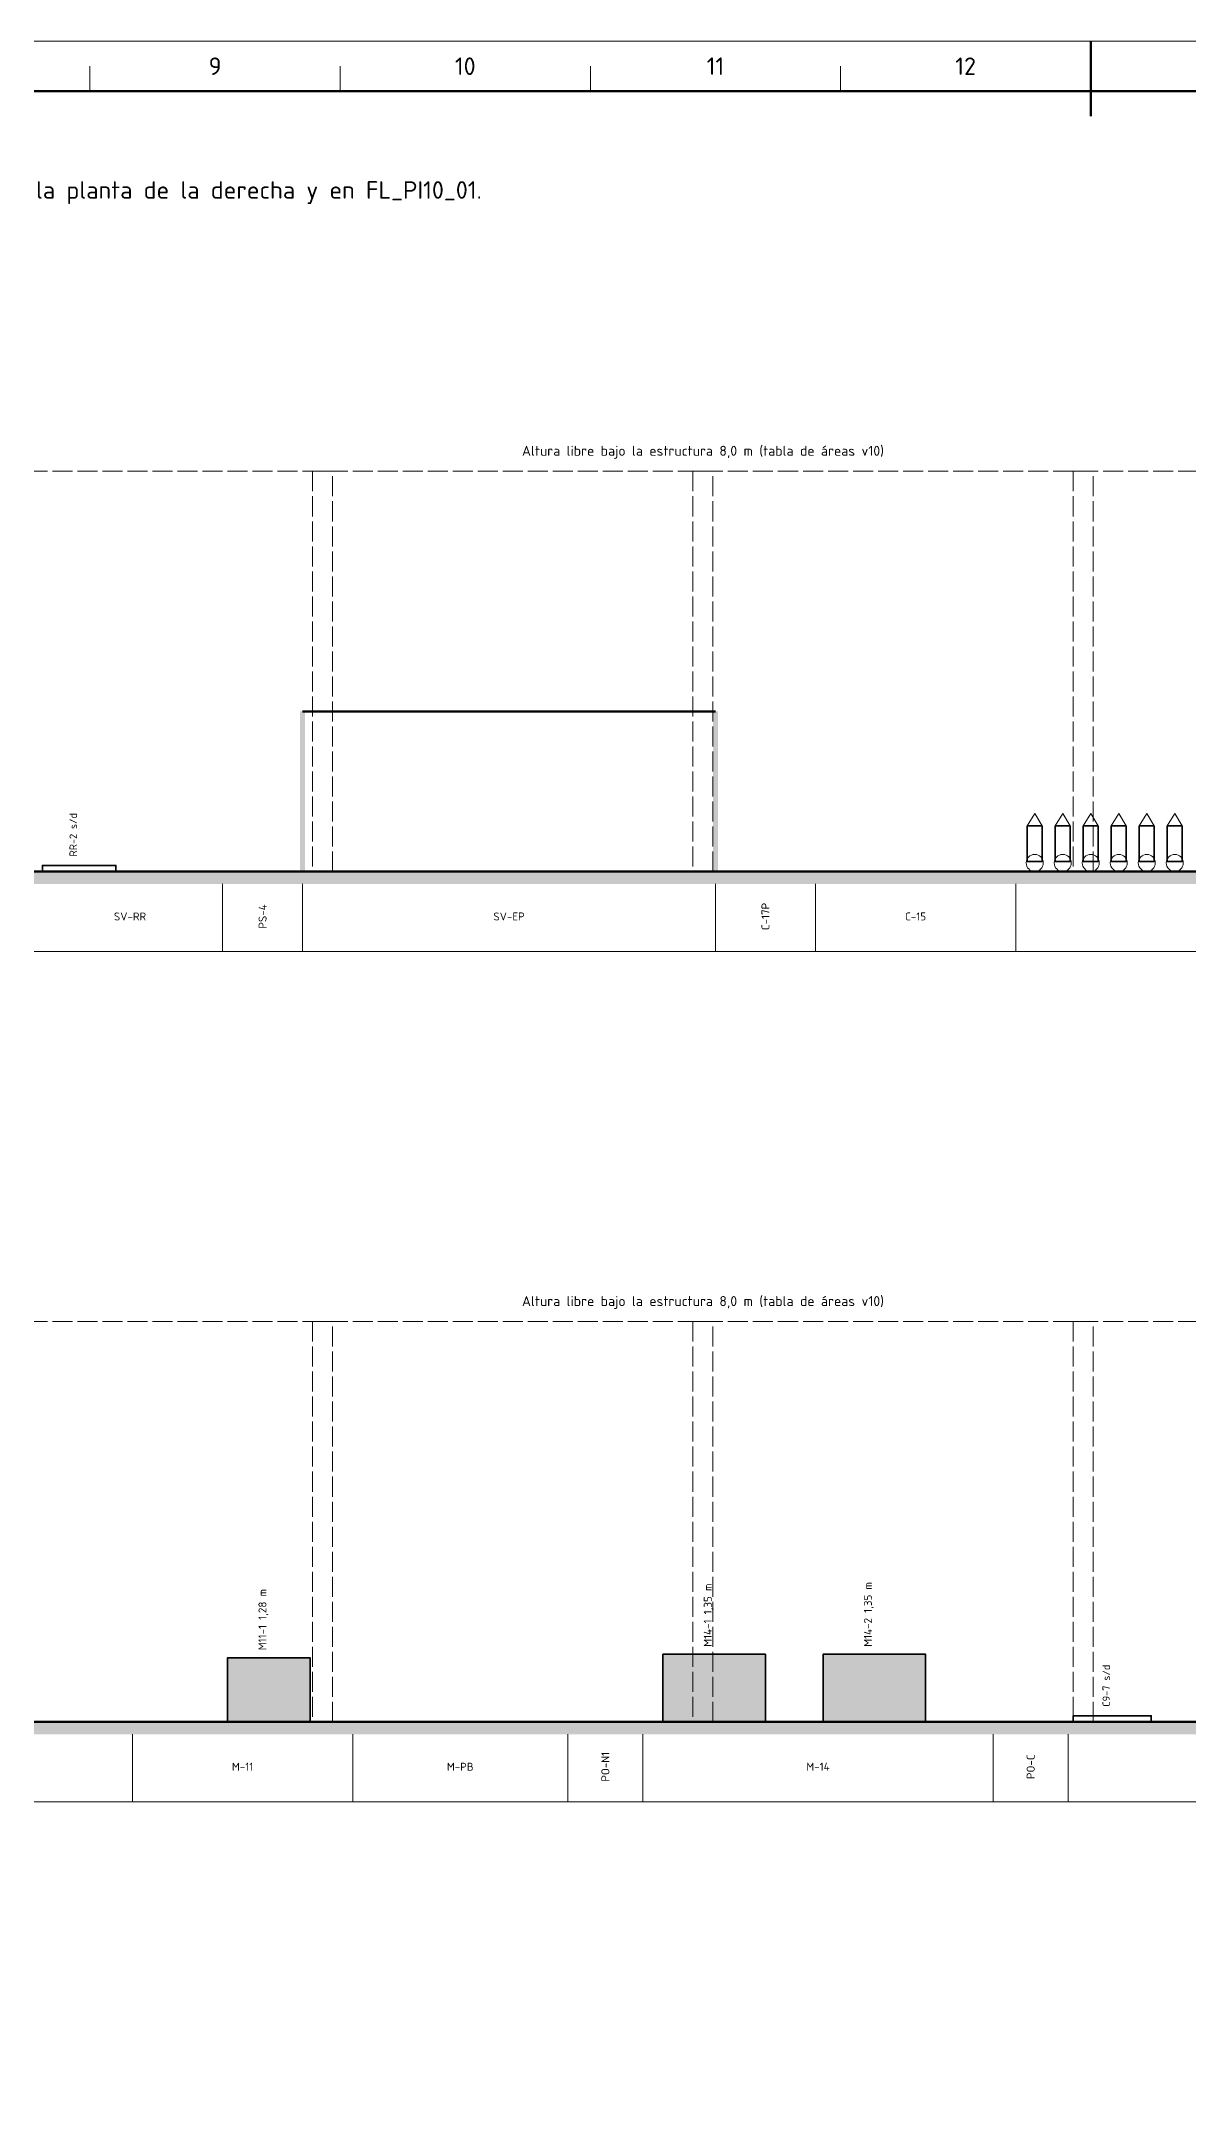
# Model space of a CAD drawing. Header units: millimetres. Extents: x 0 to 1227, y 0 to 841.
# Drawn here: x 384.8 to 614.1, y 429.4 to 841 of the extents above; entities that cross this region are included whole.
import ezdxf
from ezdxf.enums import TextEntityAlignment as Align

# ---------------------------------------------------------------- set-up
doc = ezdxf.new("R2010")
doc.units = ezdxf.units.MM
doc.linetypes.add('IRAM-E-TRAZOS', pattern=[5, 4, -1])
for name, color, linetype, lineweight in [('06-TEXTO', 7, 'CONTINUOUS', 25), ('07-RECUADRO', 7, 'CONTINUOUS', 70), ('08-FINA', 5, 'CONTINUOUS', 18), ('A-COTA', 7, 'CONTINUOUS', 18), ('A-EQUIPO-FINO', 8, 'CONTINUOUS', 13), ('A-EQUIPO-OCULTO', 8, 'IRAM-E-TRAZOS', 13), ('A-EQUIPO-RELLENO', 9, 'CONTINUOUS', 13), ('A-MURO', 7, 'CONTINUOUS', 50), ('A-RELLENO', 9, 'CONTINUOUS', 13), ('A-TABIQUE', 7, 'CONTINUOUS', 50), ('A-TEXTO', 7, 'CONTINUOUS', 18)]:
    doc.layers.add(name, color=color, linetype=linetype, lineweight=lineweight)
doc.layers.add('A-EQUIPO', color=30, linetype='CONTINUOUS', lineweight=35, true_color=0xe67800)
doc.styles.add('ISO3098', font='isocpeur.ttf')

msp = doc.modelspace()

# ---------------------------------------------------------------- hatches: boundary and pattern name
at = {"layer": 'A-EQUIPO-RELLENO', "true_color": 0xfff8f0}
h = msp.add_hatch(color=7, dxfattribs=at)
h.dxf.hatch_style = 1
h.paths.add_polyline_path([(422, 505), (438.5, 505), (438.5, 517.8), (422, 517.8)])
h = msp.add_hatch(color=7, dxfattribs=at)
h.dxf.hatch_style = 1
h.paths.add_polyline_path([(509, 505), (529.5, 505), (529.5, 518.5), (509, 518.5)])
h = msp.add_hatch(color=7, dxfattribs=at)
h.dxf.hatch_style = 1
h.paths.add_polyline_path([(541, 505), (561.5, 505), (561.5, 518.5), (541, 518.5)])
at = {"layer": 'A-RELLENO', "true_color": 0xc8c8c8}
h = msp.add_hatch(color=7, dxfattribs=at)
h.dxf.hatch_style = 1
h.paths.add_polyline_path([(47, 675), (937, 675), (937, 672.5), (47, 672.5)])
h = msp.add_hatch(color=7, dxfattribs=at)
h.dxf.hatch_style = 1
h.paths.add_polyline_path([(47, 505), (937, 505), (937, 502.5), (47, 502.5)])
at = {"layer": 'A-TABIQUE', "true_color": 0x6e6e6e}
h = msp.add_hatch(color=7, dxfattribs=at)
h.dxf.hatch_style = 1
h.paths.add_polyline_path([(436.5, 675), (437.5, 675), (437.5, 707), (436.5, 707)])
h = msp.add_hatch(color=7, dxfattribs=at)
h.dxf.hatch_style = 1
h.paths.add_polyline_path([(519, 675), (520, 675), (520, 707), (519, 707)])

# ---------------------------------------------------------------- linework, layer by layer
at = {"layer": '07-RECUADRO'}
msp.add_line((594.5, 841), (594.5, 826), dxfattribs=at)
msp.add_lwpolyline([(25, 10), (1179, 10), (1179, 831), (25, 831)], close=True, dxfattribs=at)
at = {"layer": '08-FINA'}
for p, q in [((394.5, 831), (394.5, 836)), ((444.5, 831), (444.5, 836)), ((494.5, 831), (494.5, 836)), ((544.5, 831), (544.5, 836))]:
    msp.add_line(p, q, dxfattribs=at)
msp.add_lwpolyline([(0, 0), (1189, 0), (1189, 841), (0, 841)], close=True, dxfattribs=at)
at = {"layer": 'A-COTA'}
for p, q in [((421, 672.5), (421, 659)), ((437, 672.5), (437, 659)), ((519.5, 672.5), (519.5, 659)), ((539.5, 672.5), (539.5, 659)), ((579.5, 672.5), (579.5, 659)), ((137, 659), (897, 659)), ((403, 502.5), (403, 489)), ((447, 502.5), (447, 489)), ((490, 502.5), (490, 489)), ((505, 502.5), (505, 489)), ((575, 502.5), (575, 489)), ((590, 502.5), (590, 489)), ((137, 489), (897, 489))]:
    msp.add_line(p, q, dxfattribs=at)
at = {"layer": 'A-EQUIPO'}
for points in [[(581.8, 677), (584.8, 677), (584.8, 684.1), (581.8, 684.1)], [(587.4, 677), (590.4, 677), (590.4, 684.1), (587.4, 684.1)], [(593, 677), (596, 677), (596, 684.1), (593, 684.1)], [(598.6, 677), (601.6, 677), (601.6, 684.1), (598.6, 684.1)], [(604.2, 677), (607.2, 677), (607.2, 684.1), (604.2, 684.1)], [(609.8, 677), (612.8, 677), (612.8, 684.1), (609.8, 684.1)], [(385, 675), (399.7, 675), (399.7, 676.2), (385, 676.2)], [(422, 505), (438.5, 505), (438.5, 517.8), (422, 517.8)], [(509, 505), (529.5, 505), (529.5, 518.5), (509, 518.5)], [(541, 505), (561.5, 505), (561.5, 518.5), (541, 518.5)], [(591, 505), (606.6, 505), (606.6, 506.2), (591, 506.2)]]:
    msp.add_lwpolyline(points, close=True, dxfattribs=at)
at = {"layer": 'A-EQUIPO-FINO'}
for p, q in [((581.8, 684.1), (583.3, 686.6)), ((584.8, 684.1), (583.3, 686.6)), ((587.4, 684.1), (588.9, 686.6)), ((590.4, 684.1), (588.9, 686.6)), ((593, 684.1), (594.5, 686.6)), ((596, 684.1), (594.5, 686.6)), ((598.6, 684.1), (600.1, 686.6)), ((601.6, 684.1), (600.1, 686.6)), ((604.2, 684.1), (605.7, 686.6)), ((607.2, 684.1), (605.7, 686.6)), ((609.8, 684.1), (611.3, 686.6)), ((612.8, 684.1), (611.3, 686.6))]:
    msp.add_line(p, q, dxfattribs=at)
for centre in [(583.3, 676.7), (588.9, 676.7), (594.5, 676.7), (600.1, 676.7), (605.7, 676.7), (611.3, 676.7)]:
    msp.add_circle(centre, 1.7, dxfattribs=at)
at = {"layer": 'A-EQUIPO-OCULTO'}
for p, q in [((137, 755), (897, 755)), ((137, 585), (897, 585))]:
    msp.add_line(p, q, dxfattribs=at)
for points in [[(439, 675), (443, 675), (443, 755), (439, 755)], [(515, 675), (519, 675), (519, 755), (515, 755)], [(591, 675), (595, 675), (595, 755), (591, 755)], [(439, 505), (443, 505), (443, 585), (439, 585)], [(515, 505), (519, 505), (519, 585), (515, 585)], [(591, 505), (595, 505), (595, 585), (591, 585)]]:
    msp.add_lwpolyline(points, close=True, dxfattribs=at)
at = {"layer": 'A-MURO'}
for p, q in [((47, 675), (937, 675)), ((47, 505), (937, 505))]:
    msp.add_line(p, q, dxfattribs=at)
at = {"layer": 'A-TABIQUE'}
msp.add_line((437, 707), (519.5, 707), dxfattribs=at)

# ---------------------------------------------------------------- texts
at = {"layer": '06-TEXTO', "style": 'ISO3098'}
for s, p in [('9', (419.5, 836)), ('10', (469.5, 836)), ('11', (519.5, 836)), ('12', (569.5, 836))]:
    msp.add_text(s, height=3.5, dxfattribs=at).set_placement(p, align=Align.MIDDLE_CENTER)
at = {"layer": 'A-TEXTO', "style": 'ISO3098'}
msp.add_text('Alturas con fuente (ET, cotizaciones, W-CAR, hoja de especificaciones); lo que no tiene alto en ninguna fuente va marcado «s/d». Ubicación de los cortes en la planta de la derecha y en FL_PI10_01.', height=3.5, dxfattribs=at).set_placement((33, 813), align=Align.TOP_LEFT)
for p in [(517, 757.5), (517, 587.5)]:
    msp.add_text('Altura libre bajo la estructura 8,0 m (tabla de áreas v10)', height=2, dxfattribs=at).set_placement(p, align=Align.BOTTOM_CENTER)
for s, height, p in [('RR-2 s/d', 1.5, (392.35, 678)), ('M11-1 1,28 m', 1.6, (430.25, 519.3)), ('M14-1 1,35 m', 1.6, (519.25, 520)), ('M14-2 1,35 m', 1.6, (551.25, 520)), ('C9-7 s/d', 1.5, (598.8, 508))]:
    msp.add_text(s, height=height, rotation=90, dxfattribs=at).set_placement(p, align=Align.BOTTOM_LEFT)
for s, p in [('SV-RR', (402.5, 666)), ('SV-EP', (478.25, 666)), ('C-15', (559.5, 666)), ('M-11', (425, 496)), ('M-PB', (468.5, 496)), ('M-14', (540, 496))]:
    msp.add_text(s, height=1.6, dxfattribs=at).set_placement(p, align=Align.MIDDLE_CENTER)
for s, p in [('PS-4', (429, 666)), ('C-17P', (529.5, 666)), ('PO-N1', (497.5, 496)), ('PO-C', (582.5, 496))]:
    msp.add_text(s, height=1.6, rotation=90, dxfattribs=at).set_placement(p, align=Align.MIDDLE_CENTER)

doc.saveas('drawing.dxf')
